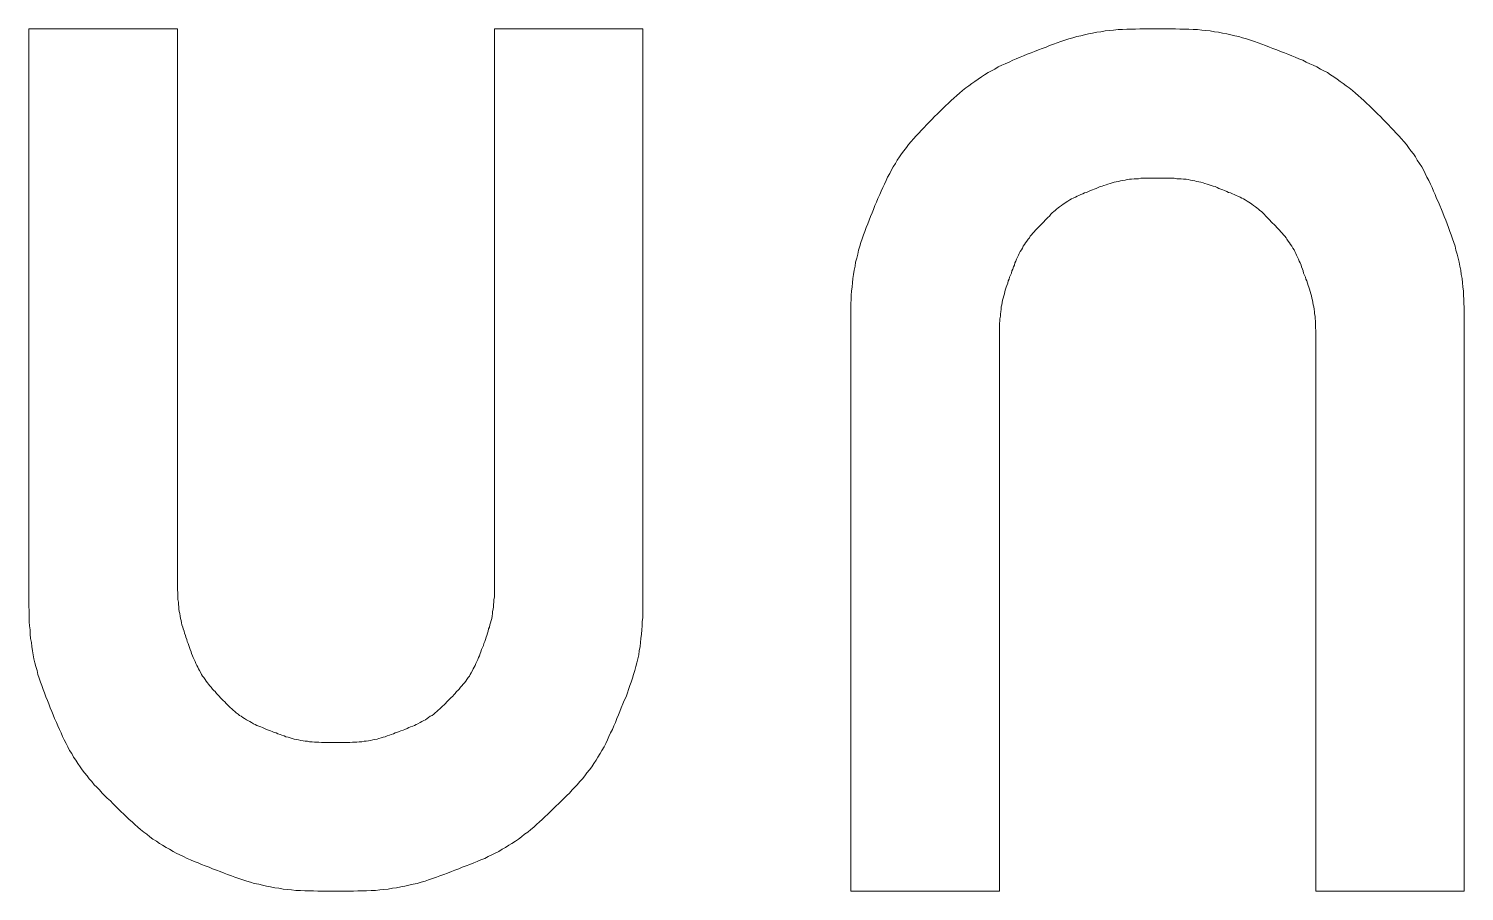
# Model space of a CAD drawing. Units: millimetres at full size, sheet at 1:100. Extents: x -138278 to 134990, y -16593 to 30671.
# Drawn here: x -9287.3 to -8960.2, y 21337.6 to 21534.2 of the extents above; entities that cross this region are included whole.
import ezdxf

# ---------------------------------------------------------------- set-up
doc = ezdxf.new("R2010")
doc.units = ezdxf.units.MM
doc.header["$LTSCALE"] = 100
doc.layers.add('F-0_枠', color=134, linetype='Continuous', lineweight=18)

msp = doc.modelspace()

# ---------------------------------------------------------------- linework, layer by layer
at = {"layer": 'F-0_枠'}
for points in [[(-9253.3, 21404.6), (-9253.3, 21405.2), (-9253.3, 21405.7), (-9253.4, 21406.2), (-9253.4, 21406.7), (-9253.4, 21407.1), (-9253.4, 21407.5), (-9253.4, 21407.9), (-9253.4, 21408.2), (-9253.4, 21534.2), (-9287.3, 21534.2), (-9287.3, 21404.3), (-9287.3, 21403.8), (-9287.3, 21403.2), (-9287.3, 21402.4), (-9287.2, 21401.7), (-9287.2, 21400.8), (-9287.2, 21400), (-9287.2, 21399), (-9287.1, 21398.1), (-9287, 21397.2), (-9287, 21396.2), (-9286.9, 21395.2), (-9286.7, 21394.3), (-9286.6, 21393.4), (-9286.4, 21392.4), (-9286.3, 21391.5), (-9286.1, 21390.6), (-9285.9, 21389.7), (-9285.7, 21388.8), (-9285.4, 21387.9), (-9285.2, 21387), (-9284.9, 21386.2), (-9284.6, 21385.3), (-9284.3, 21384.5), (-9284, 21383.6), (-9283.7, 21382.8), (-9283.4, 21381.9), (-9283, 21381.1), (-9282.7, 21380.3)], [(-9147.4, 21534.2), (-9181.2, 21534.2), (-9181.2, 21408.2), (-9181.2, 21407.9), (-9181.2, 21407.5), (-9181.2, 21407.1), (-9181.2, 21406.7), (-9181.2, 21406.2), (-9181.2, 21405.7), (-9181.2, 21405.2), (-9181.2, 21404.6), (-9181.3, 21404.1), (-9181.3, 21403.5), (-9181.4, 21403), (-9181.4, 21402.4), (-9181.5, 21401.9), (-9181.6, 21401.4), (-9181.6, 21400.9), (-9181.7, 21400.3), (-9181.8, 21399.8), (-9181.9, 21399.3), (-9182.1, 21398.8), (-9182.2, 21398.3), (-9182.3, 21397.8), (-9182.5, 21397.4), (-9182.6, 21396.9), (-9182.8, 21396.4), (-9182.9, 21395.9), (-9183.1, 21395.5), (-9183.2, 21395), (-9183.4, 21394.5), (-9183.6, 21394.1), (-9183.7, 21393.6), (-9183.9, 21393.2), (-9184.1, 21392.7), (-9184.3, 21392.2), (-9184.4, 21391.8), (-9184.6, 21391.3), (-9184.8, 21390.9), (-9185, 21390.4)], [(-9148.7, 21389.7), (-9148.5, 21390.6), (-9148.3, 21391.5), (-9148.2, 21392.4), (-9148, 21393.4), (-9147.9, 21394.3), (-9147.8, 21395.2), (-9147.7, 21396.2), (-9147.6, 21397.2), (-9147.5, 21398.1), (-9147.5, 21399), (-9147.4, 21400), (-9147.4, 21400.8), (-9147.4, 21401.7), (-9147.4, 21402.4), (-9147.4, 21403.2), (-9147.4, 21403.8), (-9147.4, 21404.3), (-9147.4, 21534.2)], [(-9060.6, 21528), (-9059.8, 21528.4), (-9058.9, 21528.7), (-9058.1, 21529), (-9057.2, 21529.4), (-9056.4, 21529.7), (-9055.5, 21530), (-9054.7, 21530.4), (-9053.8, 21530.7), (-9053, 21531), (-9052.1, 21531.3), (-9051.2, 21531.6), (-9050.3, 21531.9), (-9049.4, 21532.1), (-9048.5, 21532.4), (-9047.6, 21532.6), (-9046.7, 21532.8), (-9045.8, 21533), (-9044.9, 21533.2), (-9043.9, 21533.4), (-9043, 21533.5), (-9042, 21533.7), (-9041, 21533.8), (-9040.1, 21533.9), (-9039.1, 21534), (-9038.1, 21534), (-9037.1, 21534.1), (-9036.1, 21534.1), (-9035.1, 21534.1), (-9034.1, 21534.2), (-9033.1, 21534.2), (-9032.1, 21534.2), (-9031.1, 21534.2), (-9030, 21534.2), (-9029, 21534.2), (-9028, 21534.2), (-9027, 21534.2), (-9026, 21534.2), (-9025, 21534.1), (-9024, 21534.1)], [(-9024, 21534.1), (-9023, 21534.1), (-9022, 21534), (-9021, 21534), (-9020, 21533.9), (-9019.1, 21533.8), (-9018.1, 21533.7), (-9017.1, 21533.5), (-9016.2, 21533.4), (-9015.3, 21533.2), (-9014.3, 21533), (-9013.4, 21532.8), (-9012.5, 21532.6), (-9011.6, 21532.4), (-9010.7, 21532.1), (-9009.8, 21531.9), (-9008.9, 21531.6), (-9008, 21531.3), (-9007.2, 21531), (-9006.3, 21530.7), (-9005.5, 21530.4), (-9004.6, 21530), (-9003.8, 21529.7), (-9002.9, 21529.4), (-9002.1, 21529), (-9001.2, 21528.7), (-9000.4, 21528.4), (-8999.5, 21528), (-8998.7, 21527.7), (-8997.9, 21527.3), (-8997, 21527), (-8996.2, 21526.6), (-8995.4, 21526.2), (-8994.6, 21525.9), (-8993.8, 21525.5), (-8993, 21525), (-8992.2, 21524.6), (-8991.4, 21524.2), (-8990.7, 21523.7), (-8989.9, 21523.2)], [(-9087.3, 21507.1), (-9086.8, 21507.8), (-9086.2, 21508.5), (-9085.7, 21509.1), (-9085.1, 21509.8), (-9084.5, 21510.4), (-9083.9, 21511.1), (-9083.3, 21511.7), (-9082.7, 21512.3), (-9082.1, 21512.9), (-9081.5, 21513.5), (-9080.9, 21514.2), (-9080.2, 21514.8), (-9079.6, 21515.4), (-9079, 21516), (-9078.4, 21516.6), (-9077.7, 21517.2), (-9077.1, 21517.8), (-9076.5, 21518.4), (-9075.8, 21519), (-9075.2, 21519.5), (-9074.5, 21520.1), (-9073.8, 21520.7), (-9073.1, 21521.2), (-9072.4, 21521.7), (-9071.7, 21522.2), (-9071, 21522.7), (-9070.2, 21523.2), (-9069.5, 21523.7), (-9068.7, 21524.2), (-9067.9, 21524.6), (-9067.2, 21525), (-9066.4, 21525.5), (-9065.6, 21525.9), (-9064.8, 21526.2), (-9063.9, 21526.6), (-9063.1, 21527), (-9062.3, 21527.3), (-9061.4, 21527.7), (-9060.6, 21528)], [(-8989.9, 21523.2), (-8989.2, 21522.7), (-8988.5, 21522.2), (-8987.8, 21521.7), (-8987.1, 21521.2), (-8986.4, 21520.7), (-8985.7, 21520.1), (-8985, 21519.5), (-8984.4, 21519), (-8983.7, 21518.4), (-8983.1, 21517.8), (-8982.5, 21517.2), (-8981.8, 21516.6), (-8981.2, 21516), (-8980.6, 21515.4), (-8980, 21514.8), (-8979.3, 21514.2), (-8978.7, 21513.5), (-8978.1, 21512.9)], [(-8978.1, 21512.9), (-8977.5, 21512.3), (-8976.9, 21511.7), (-8976.3, 21511.1), (-8975.7, 21510.4), (-8975.1, 21509.8), (-8974.5, 21509.1), (-8974, 21508.5), (-8973.4, 21507.8), (-8972.9, 21507.1), (-8972.4, 21506.4), (-8971.8, 21505.7), (-8971.3, 21505), (-8970.9, 21504.2), (-8970.4, 21503.5), (-8969.9, 21502.7), (-8969.5, 21502), (-8969.1, 21501.2), (-8968.7, 21500.4), (-8968.3, 21499.6), (-8967.9, 21498.8), (-8967.5, 21498), (-8967.2, 21497.2), (-8966.8, 21496.4), (-8966.5, 21495.5), (-8966.1, 21494.7), (-8965.8, 21493.9), (-8965.4, 21493), (-8965.1, 21492.2), (-8964.8, 21491.4), (-8964.4, 21490.6), (-8964.1, 21489.7), (-8963.8, 21488.9), (-8963.5, 21488), (-8963.2, 21487.2), (-8962.9, 21486.3), (-8962.6, 21485.5), (-8962.3, 21484.6), (-8962.1, 21483.7), (-8961.8, 21482.8)], [(-9099.8, 21474.4), (-9099.7, 21475.4), (-9099.6, 21476.3), (-9099.5, 21477.3), (-9099.4, 21478.2), (-9099.2, 21479.2), (-9099, 21480.1), (-9098.9, 21481), (-9098.6, 21481.9), (-9098.4, 21482.8), (-9098.2, 21483.7), (-9097.9, 21484.6), (-9097.7, 21485.5), (-9097.4, 21486.3), (-9097.1, 21487.2), (-9096.8, 21488), (-9096.5, 21488.9), (-9096.1, 21489.7), (-9095.8, 21490.6), (-9095.5, 21491.4), (-9095.1, 21492.2), (-9094.8, 21493), (-9094.5, 21493.9), (-9094.1, 21494.7), (-9093.8, 21495.5), (-9093.4, 21496.4), (-9093.1, 21497.2), (-9092.7, 21498), (-9092.3, 21498.8), (-9091.9, 21499.6), (-9091.6, 21500.4), (-9091.1, 21501.2), (-9090.7, 21502), (-9090.3, 21502.7), (-9089.8, 21503.5), (-9089.4, 21504.2), (-9088.9, 21505), (-9088.4, 21505.7), (-9087.9, 21506.4), (-9087.3, 21507.1)], [(-9038, 21499.6), (-9038.5, 21499.5), (-9039, 21499.4), (-9039.5, 21499.3), (-9040, 21499.2), (-9040.4, 21499.1), (-9040.9, 21498.9), (-9041.4, 21498.8), (-9041.8, 21498.6), (-9042.3, 21498.5), (-9042.7, 21498.3), (-9043.2, 21498.2), (-9043.6, 21498), (-9044.1, 21497.8), (-9044.5, 21497.6), (-9044.9, 21497.5), (-9045.4, 21497.3), (-9045.8, 21497.1), (-9046.3, 21496.9), (-9046.7, 21496.8), (-9047.1, 21496.6), (-9047.6, 21496.4), (-9048, 21496.2), (-9048.4, 21496), (-9048.8, 21495.8), (-9049.3, 21495.6), (-9049.7, 21495.4), (-9050.1, 21495.2), (-9050.5, 21494.9), (-9050.9, 21494.7), (-9051.2, 21494.4), (-9051.6, 21494.2), (-9052, 21493.9), (-9052.4, 21493.6), (-9052.7, 21493.4), (-9053.1, 21493.1), (-9053.4, 21492.8), (-9053.7, 21492.5), (-9054.1, 21492.2), (-9054.4, 21491.9)], [(-9017.9, 21498.5), (-9018.3, 21498.6), (-9018.8, 21498.8), (-9019.3, 21498.9), (-9019.7, 21499.1), (-9020.2, 21499.2), (-9020.7, 21499.3), (-9021.2, 21499.4), (-9021.6, 21499.5), (-9022.1, 21499.6), (-9022.6, 21499.7), (-9023.1, 21499.8), (-9023.6, 21499.9), (-9024.2, 21499.9), (-9024.7, 21500), (-9025.2, 21500), (-9025.7, 21500), (-9026.3, 21500.1), (-9026.8, 21500.1), (-9027.3, 21500.1), (-9027.9, 21500.1), (-9028.4, 21500.1), (-9029, 21500.1), (-9029.5, 21500.1), (-9030, 21500.1), (-9030.6, 21500.1), (-9031.1, 21500.1), (-9031.7, 21500.1), (-9032.2, 21500.1), (-9032.8, 21500.1), (-9033.3, 21500.1), (-9033.9, 21500.1), (-9034.4, 21500), (-9034.9, 21500), (-9035.4, 21500), (-9036, 21499.9), (-9036.5, 21499.9), (-9037, 21499.8), (-9037.5, 21499.7), (-9038, 21499.6)], [(-9002.9, 21488.9), (-9003.2, 21489.3), (-9003.5, 21489.6), (-9003.9, 21489.9), (-9004.2, 21490.2), (-9004.5, 21490.6), (-9004.8, 21490.9), (-9005.1, 21491.2), (-9005.4, 21491.5), (-9005.8, 21491.9), (-9006.1, 21492.2), (-9006.4, 21492.5), (-9006.8, 21492.8), (-9007.1, 21493.1), (-9007.5, 21493.4), (-9007.8, 21493.6), (-9008.2, 21493.9), (-9008.6, 21494.2), (-9008.9, 21494.4), (-9009.3, 21494.7), (-9009.7, 21494.9), (-9010.1, 21495.2), (-9010.5, 21495.4), (-9010.9, 21495.6), (-9011.3, 21495.8), (-9011.8, 21496), (-9012.2, 21496.2), (-9012.6, 21496.4), (-9013, 21496.6), (-9013.5, 21496.8), (-9013.9, 21496.9), (-9014.3, 21497.1), (-9014.8, 21497.3), (-9015.2, 21497.5), (-9015.7, 21497.6), (-9016.1, 21497.8), (-9016.5, 21498), (-9017, 21498.2), (-9017.4, 21498.3), (-9017.9, 21498.5)], [(-9054.4, 21491.9), (-9054.7, 21491.5), (-9055.1, 21491.2), (-9055.4, 21490.9), (-9055.7, 21490.6), (-9056, 21490.2), (-9056.3, 21489.9), (-9056.6, 21489.6), (-9056.9, 21489.3), (-9057.3, 21488.9), (-9057.6, 21488.6), (-9057.9, 21488.3), (-9058.2, 21487.9), (-9058.5, 21487.6), (-9058.8, 21487.2), (-9059.1, 21486.9), (-9059.3, 21486.5), (-9059.6, 21486.2), (-9059.9, 21485.8), (-9060.2, 21485.4), (-9060.4, 21485), (-9060.7, 21484.6), (-9060.9, 21484.2), (-9061.1, 21483.8), (-9061.4, 21483.4), (-9061.6, 21483), (-9061.8, 21482.6), (-9062, 21482.1), (-9062.2, 21481.7), (-9062.4, 21481.2), (-9062.6, 21480.8), (-9062.7, 21480.3), (-9062.9, 21479.9), (-9063.1, 21479.4), (-9063.3, 21479), (-9063.4, 21478.5), (-9063.6, 21478), (-9063.8, 21477.6), (-9063.9, 21477.1), (-9064.1, 21476.7)], [(-8994.8, 21472.3), (-8994.9, 21472.8), (-8995, 21473.3), (-8995.2, 21473.8), (-8995.3, 21474.3), (-8995.5, 21474.8), (-8995.6, 21475.3), (-8995.8, 21475.7), (-8995.9, 21476.2), (-8996.1, 21476.7), (-8996.3, 21477.1), (-8996.4, 21477.6), (-8996.6, 21478), (-8996.8, 21478.5), (-8996.9, 21479), (-8997.1, 21479.4), (-8997.3, 21479.9), (-8997.4, 21480.3), (-8997.6, 21480.8), (-8997.8, 21481.2), (-8998, 21481.7), (-8998.2, 21482.1), (-8998.4, 21482.6), (-8998.6, 21483), (-8998.8, 21483.4), (-8999, 21483.8), (-8999.3, 21484.2), (-8999.5, 21484.6), (-8999.8, 21485), (-9000, 21485.4), (-9000.3, 21485.8), (-9000.6, 21486.2), (-9000.8, 21486.5), (-9001.1, 21486.9), (-9001.4, 21487.2), (-9001.7, 21487.6), (-9002, 21487.9), (-9002.3, 21488.3), (-9002.6, 21488.6), (-9002.9, 21488.9)], [(-8961.8, 21482.8), (-8961.6, 21481.9), (-8961.4, 21481), (-8961.2, 21480.1), (-8961, 21479.2), (-8960.9, 21478.2), (-8960.7, 21477.3), (-8960.6, 21476.3), (-8960.5, 21475.4), (-8960.4, 21474.4), (-8960.4, 21473.5), (-8960.3, 21472.5), (-8960.3, 21471.6), (-8960.2, 21470.7), (-8960.2, 21469.9), (-8960.2, 21469.1), (-8960.2, 21468.4), (-8960.2, 21467.8), (-8960.2, 21467.2), (-8960.2, 21337.6), (-8994, 21337.6), (-8994, 21463.4), (-8994, 21463.7), (-8994, 21464.1), (-8994, 21464.5), (-8994, 21465), (-8994, 21465.4), (-8994.1, 21466), (-8994.1, 21466.5), (-8994.1, 21467), (-8994.1, 21467.6), (-8994.2, 21468.1), (-8994.2, 21468.7), (-8994.3, 21469.2), (-8994.3, 21469.7), (-8994.4, 21470.3), (-8994.5, 21470.8), (-8994.6, 21471.3), (-8994.7, 21471.8), (-8994.8, 21472.3)], [(-9064.1, 21476.7), (-9064.2, 21476.2), (-9064.4, 21475.7), (-9064.6, 21475.3), (-9064.7, 21474.8), (-9064.9, 21474.3), (-9065, 21473.8), (-9065.1, 21473.3), (-9065.3, 21472.8), (-9065.4, 21472.3), (-9065.5, 21471.8), (-9065.6, 21471.3), (-9065.7, 21470.8), (-9065.7, 21470.3), (-9065.8, 21469.7), (-9065.9, 21469.2), (-9065.9, 21468.7), (-9066, 21468.1), (-9066, 21467.6), (-9066.1, 21467), (-9066.1, 21466.5), (-9066.1, 21466), (-9066.1, 21465.4), (-9066.1, 21465), (-9066.1, 21464.5), (-9066.1, 21464.1), (-9066.1, 21463.7), (-9066.1, 21463.4), (-9066.1, 21337.6), (-9100, 21337.6), (-9100, 21467.2), (-9100, 21467.8), (-9100, 21468.4), (-9100, 21469.1), (-9100, 21469.9), (-9100, 21470.7), (-9100, 21471.6), (-9099.9, 21472.5), (-9099.9, 21473.5), (-9099.8, 21474.4)], [(-9247.4, 21386.3), (-9247.7, 21386.6), (-9247.9, 21387), (-9248.1, 21387.4), (-9248.4, 21387.9), (-9248.6, 21388.3), (-9248.8, 21388.7), (-9249, 21389.1), (-9249.2, 21389.5), (-9249.4, 21390), (-9249.6, 21390.4), (-9249.8, 21390.9), (-9250, 21391.3), (-9250.2, 21391.8), (-9250.3, 21392.2), (-9250.5, 21392.7), (-9250.7, 21393.2), (-9250.8, 21393.6), (-9251, 21394.1), (-9251.2, 21394.5), (-9251.3, 21395), (-9251.5, 21395.5), (-9251.6, 21395.9), (-9251.8, 21396.4), (-9251.9, 21396.9), (-9252.1, 21397.4), (-9252.2, 21397.8), (-9252.4, 21398.3), (-9252.5, 21398.8), (-9252.6, 21399.3), (-9252.7, 21399.8), (-9252.8, 21400.3), (-9252.9, 21400.9), (-9253, 21401.4), (-9253.1, 21401.9), (-9253.1, 21402.4), (-9253.2, 21403), (-9253.2, 21403.5), (-9253.3, 21404.1), (-9253.3, 21404.6)], [(-9185, 21390.4), (-9185.2, 21390), (-9185.4, 21389.5), (-9185.6, 21389.1), (-9185.8, 21388.7), (-9186, 21388.3), (-9186.2, 21387.9), (-9186.5, 21387.4), (-9186.7, 21387), (-9186.9, 21386.6), (-9187.2, 21386.3), (-9187.5, 21385.9), (-9187.7, 21385.5), (-9188, 21385.1), (-9188.3, 21384.8), (-9188.6, 21384.4), (-9188.9, 21384.1), (-9189.2, 21383.7), (-9189.5, 21383.4), (-9189.8, 21383.1), (-9190.1, 21382.7), (-9190.4, 21382.4), (-9190.7, 21382.1), (-9191.1, 21381.7), (-9191.4, 21381.4), (-9191.7, 21381.1), (-9192, 21380.8), (-9192.3, 21380.4), (-9192.6, 21380.1), (-9193, 21379.8), (-9193.3, 21379.5), (-9193.6, 21379.2), (-9194, 21378.9), (-9194.3, 21378.6), (-9194.7, 21378.3), (-9195, 21378), (-9195.4, 21377.7), (-9195.8, 21377.5), (-9196.2, 21377.2), (-9196.5, 21377)], [(-9164.7, 21359.4), (-9164.1, 21360), (-9163.5, 21360.7), (-9162.9, 21361.3), (-9162.3, 21361.9), (-9161.7, 21362.6), (-9161.1, 21363.2), (-9160.6, 21363.9), (-9160.1, 21364.6), (-9159.5, 21365.3), (-9159, 21366), (-9158.5, 21366.7), (-9158, 21367.5), (-9157.6, 21368.2), (-9157.1, 21369), (-9156.7, 21369.7), (-9156.2, 21370.5), (-9155.8, 21371.3), (-9155.4, 21372.1), (-9155.1, 21372.9), (-9154.7, 21373.7), (-9154.3, 21374.5), (-9154, 21375.3), (-9153.6, 21376.1), (-9153.3, 21377), (-9152.9, 21377.8), (-9152.6, 21378.6), (-9152.3, 21379.4), (-9151.9, 21380.3), (-9151.6, 21381.1), (-9151.2, 21381.9), (-9150.9, 21382.8), (-9150.6, 21383.6), (-9150.3, 21384.5), (-9150, 21385.3), (-9149.7, 21386.2), (-9149.5, 21387), (-9149.2, 21387.9), (-9149, 21388.8), (-9148.7, 21389.7)], [(-9234, 21374.9), (-9234.4, 21375.1), (-9234.9, 21375.2), (-9235.3, 21375.4), (-9235.7, 21375.6), (-9236.1, 21375.8), (-9236.5, 21376.1), (-9236.9, 21376.3), (-9237.4, 21376.5), (-9237.7, 21376.7), (-9238.1, 21377), (-9238.5, 21377.2), (-9238.9, 21377.5), (-9239.3, 21377.7), (-9239.6, 21378), (-9240, 21378.3), (-9240.3, 21378.6), (-9240.7, 21378.9), (-9241, 21379.2), (-9241.4, 21379.5), (-9241.7, 21379.8), (-9242, 21380.1), (-9242.3, 21380.4), (-9242.6, 21380.8), (-9243, 21381.1), (-9243.3, 21381.4), (-9243.6, 21381.7), (-9243.9, 21382.1), (-9244.2, 21382.4), (-9244.5, 21382.7), (-9244.8, 21383.1), (-9245.1, 21383.4), (-9245.4, 21383.7), (-9245.7, 21384.1), (-9246, 21384.4), (-9246.3, 21384.8), (-9246.6, 21385.1), (-9246.9, 21385.5), (-9247.1, 21385.9), (-9247.4, 21386.3)], [(-9282.7, 21380.3), (-9282.4, 21379.4), (-9282, 21378.6), (-9281.7, 21377.8), (-9281.4, 21377), (-9281, 21376.1), (-9280.7, 21375.3), (-9280.3, 21374.5), (-9279.9, 21373.7), (-9279.6, 21372.9), (-9279.2, 21372.1), (-9278.8, 21371.3), (-9278.4, 21370.5), (-9278, 21369.7), (-9277.5, 21369), (-9277.1, 21368.2), (-9276.6, 21367.5), (-9276.1, 21366.7), (-9275.6, 21366), (-9275.1, 21365.3), (-9274.6, 21364.6), (-9274, 21363.9), (-9273.5, 21363.2), (-9272.9, 21362.6), (-9272.4, 21361.9), (-9271.8, 21361.3), (-9271.2, 21360.7), (-9270.6, 21360), (-9270, 21359.4), (-9269.4, 21358.8), (-9268.7, 21358.2), (-9268.1, 21357.6), (-9267.5, 21357), (-9266.9, 21356.4), (-9266.3, 21355.8), (-9265.6, 21355.2), (-9265, 21354.6), (-9264.4, 21354), (-9263.7, 21353.4), (-9263.1, 21352.8)], [(-9196.5, 21377), (-9196.9, 21376.7), (-9197.3, 21376.5), (-9197.7, 21376.3), (-9198.1, 21376.1), (-9198.6, 21375.8), (-9199, 21375.6), (-9199.4, 21375.4), (-9199.8, 21375.2), (-9200.3, 21375.1), (-9200.7, 21374.9), (-9201.1, 21374.7), (-9201.6, 21374.5), (-9202, 21374.3), (-9202.5, 21374.2), (-9202.9, 21374), (-9203.4, 21373.8), (-9203.8, 21373.7), (-9204.2, 21373.5), (-9204.7, 21373.3), (-9205.1, 21373.2), (-9205.6, 21373), (-9206.1, 21372.8), (-9206.5, 21372.7), (-9207, 21372.6), (-9207.5, 21372.4), (-9207.9, 21372.3), (-9208.4, 21372.2), (-9208.9, 21372.1), (-9209.4, 21372), (-9209.9, 21371.9), (-9210.4, 21371.8), (-9210.9, 21371.8), (-9211.4, 21371.7), (-9212, 21371.7), (-9212.5, 21371.6), (-9213, 21371.6), (-9213.5, 21371.6), (-9214.1, 21371.5), (-9214.6, 21371.5)], [(-9214.6, 21371.5), (-9215.2, 21371.5), (-9215.7, 21371.5), (-9216.3, 21371.5), (-9216.8, 21371.5), (-9217.3, 21371.5), (-9217.9, 21371.5), (-9218.4, 21371.5), (-9219, 21371.5), (-9219.5, 21371.5), (-9220.1, 21371.5), (-9220.6, 21371.5), (-9221.2, 21371.6), (-9221.7, 21371.6), (-9222.2, 21371.6), (-9222.7, 21371.7), (-9223.3, 21371.7), (-9223.8, 21371.8), (-9224.3, 21371.8), (-9224.8, 21371.9), (-9225.3, 21372), (-9225.8, 21372.1), (-9226.3, 21372.2), (-9226.8, 21372.3), (-9227.3, 21372.4), (-9227.7, 21372.6), (-9228.2, 21372.7), (-9228.7, 21372.8), (-9229.1, 21373), (-9229.6, 21373.2), (-9230, 21373.3), (-9230.5, 21373.5), (-9230.9, 21373.7), (-9231.4, 21373.8), (-9231.8, 21374), (-9232.2, 21374.2), (-9232.7, 21374.3), (-9233.1, 21374.5), (-9233.6, 21374.7), (-9234, 21374.9)], [(-9193.6, 21341.1), (-9192.7, 21341.4), (-9191.9, 21341.7), (-9191, 21342.1), (-9190.2, 21342.4), (-9189.3, 21342.7), (-9188.5, 21343.1), (-9187.6, 21343.4), (-9186.8, 21343.7), (-9185.9, 21344.1), (-9185.1, 21344.4), (-9184.3, 21344.8), (-9183.4, 21345.1), (-9182.6, 21345.5), (-9181.8, 21345.9), (-9181, 21346.3), (-9180.2, 21346.7), (-9179.4, 21347.2), (-9178.7, 21347.6), (-9177.9, 21348.1), (-9177.2, 21348.5), (-9176.4, 21349), (-9175.7, 21349.5), (-9175, 21350), (-9174.3, 21350.6), (-9173.6, 21351.1), (-9172.9, 21351.7), (-9172.2, 21352.2), (-9171.6, 21352.8), (-9170.9, 21353.4), (-9170.3, 21354), (-9169.7, 21354.6), (-9169, 21355.2), (-9168.4, 21355.8), (-9167.8, 21356.4), (-9167.2, 21357), (-9166.5, 21357.6), (-9165.9, 21358.2), (-9165.3, 21358.8), (-9164.7, 21359.4)], [(-9263.1, 21352.8), (-9262.4, 21352.2), (-9261.8, 21351.7), (-9261.1, 21351.1), (-9260.4, 21350.6), (-9259.7, 21350), (-9259, 21349.5), (-9258.2, 21349), (-9257.5, 21348.5), (-9256.8, 21348.1), (-9256, 21347.6), (-9255.2, 21347.2), (-9254.4, 21346.7), (-9253.7, 21346.3), (-9252.9, 21345.9), (-9252, 21345.5), (-9251.2, 21345.1), (-9250.4, 21344.8), (-9249.6, 21344.4), (-9248.7, 21344.1), (-9247.9, 21343.7), (-9247.1, 21343.4), (-9246.2, 21343.1), (-9245.4, 21342.7), (-9244.5, 21342.4), (-9243.7, 21342.1), (-9242.8, 21341.7), (-9242, 21341.4), (-9241.1, 21341.1), (-9240.3, 21340.8), (-9239.4, 21340.5), (-9238.5, 21340.2), (-9237.6, 21339.9), (-9236.8, 21339.7), (-9235.9, 21339.4), (-9234.9, 21339.2), (-9234, 21339), (-9233.1, 21338.8), (-9232.2, 21338.6), (-9231.2, 21338.4)], [(-9231.2, 21338.4), (-9230.3, 21338.3), (-9229.3, 21338.1), (-9228.3, 21338), (-9227.4, 21337.9), (-9226.4, 21337.8), (-9225.4, 21337.8), (-9224.4, 21337.7), (-9223.4, 21337.7), (-9222.4, 21337.7), (-9221.4, 21337.6), (-9220.4, 21337.6), (-9219.4, 21337.6), (-9218.4, 21337.6), (-9217.3, 21337.6), (-9216.3, 21337.6), (-9215.3, 21337.6), (-9214.3, 21337.6), (-9213.3, 21337.6), (-9212.3, 21337.7), (-9211.3, 21337.7), (-9210.3, 21337.7), (-9209.3, 21337.8), (-9208.3, 21337.8), (-9207.3, 21337.9), (-9206.4, 21338), (-9205.4, 21338.1), (-9204.4, 21338.3), (-9203.5, 21338.4), (-9202.5, 21338.6), (-9201.6, 21338.8), (-9200.7, 21339), (-9199.7, 21339.2), (-9198.8, 21339.4), (-9197.9, 21339.7), (-9197, 21339.9), (-9196.2, 21340.2), (-9195.3, 21340.5), (-9194.4, 21340.8), (-9193.6, 21341.1)]]:
    msp.add_lwpolyline(points, dxfattribs=at)

doc.saveas('drawing.dxf')
